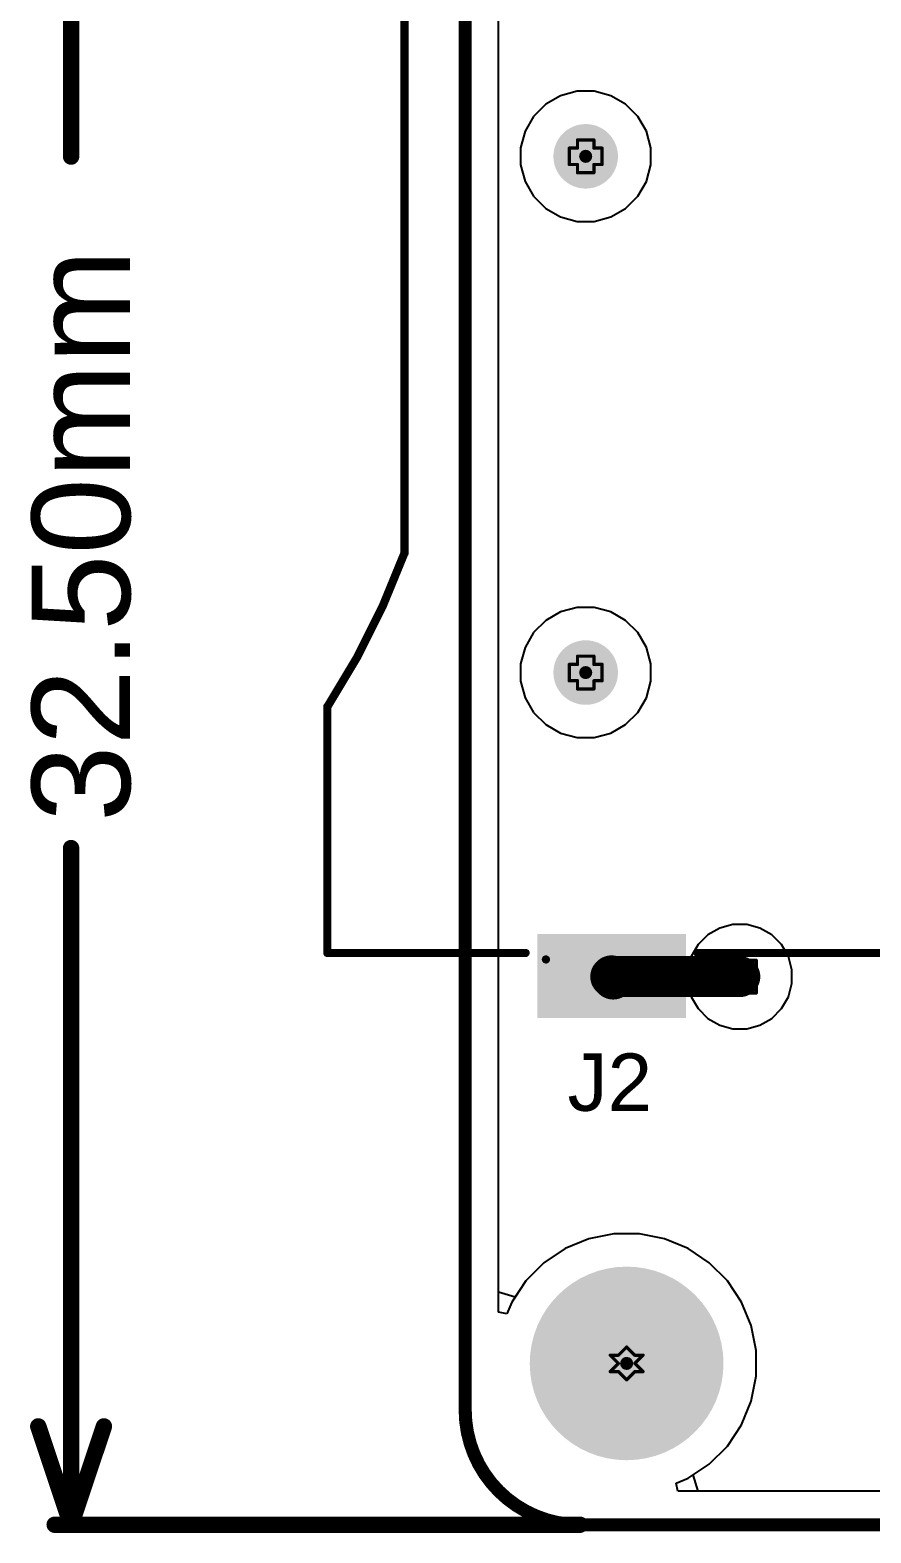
# Model space of a CAD drawing. Header units: inches. Extents: x -9 to 196, y -9 to 68.
# Drawn here: x -9.24 to 3.78, y -2.63 to 20.66 of the extents above; entities that cross this region are included whole.
import ezdxf

# ---------------------------------------------------------------- set-up
doc = ezdxf.new("R2010")
doc.units = ezdxf.units.IN
for name, color, linetype in [('Board Outline', 216, 'Continuous'), ('Bottom Layer', 5, 'Continuous'), ('Bottom Solder', 6, 'Continuous'), ('Dimension', 6, 'Continuous'), ('Drill Drawing', 1, 'Continuous'), ('Ground', 16, 'Continuous'), ('Pad Holes', 156, 'Continuous'), ('Power 3V3', 76, 'Continuous'), ('Top Layer', 1, 'Continuous'), ('Top Overlay', 2, 'Continuous'), ('Top Paste', 8, 'Continuous'), ('Top Solder', 216, 'Continuous'), ('Via Holes', 16, 'Continuous')]:
    doc.layers.add(name, color=color, linetype=linetype)
doc.styles.add('Arial', font='', dxfattribs={"height": 0.2})
doc.styles.get('Arial').set_extended_font_data('Arial')

# ---------------------------------------------------------------- blocks, each defined once
blk = doc.blocks.new('GT_TF003_H0185_01_28')
at = {"layer": 'Bottom Solder'}
h = blk.add_hatch(color=6, dxfattribs=at)
edge = h.paths.add_edge_path()
edge.add_arc((-4.9499647, -5.5000271), 0.1016, 0, 360)
h = blk.add_hatch(color=6, dxfattribs=at)
edge = h.paths.add_edge_path()
edge.add_arc((3.0500193, -5.5000271), 0.1016, 0, 360)
at = {"layer": 'Pad Holes'}
h = blk.add_hatch(color=7, dxfattribs=at)
edge = h.paths.add_edge_path()
edge.add_arc((-4.9499647, -5.5000271), 0.499999, 0, 360)
h = blk.add_hatch(color=7, dxfattribs=at)
edge = h.paths.add_edge_path()
edge.add_arc((3.0500193, -5.5000271), 0.499999, 0, 360)
at = {"layer": 'Top Layer'}
for points in [[(-6.899986199999999, 6.300025499999999), (-6.1999876, 6.300025499999999), (-6.1999876, 4.7000287), (-6.899986199999999, 4.7000287)], [(-5.799988399999999, 6.300025499999999), (-5.099989799999999, 6.300025499999999), (-5.099989799999999, 4.7000287), (-5.799988399999999, 4.7000287)], [(-4.6999906, 6.300025499999999), (-3.999992, 6.300025499999999), (-3.999992, 4.7000287), (-4.6999906, 4.7000287)], [(-3.5999928, 6.300025499999999), (-2.8999942, 6.300025499999999), (-2.8999942, 4.7000287), (-3.5999928, 4.7000287)], [(-2.499995, 6.300025499999999), (-1.7999964, 6.300025499999999), (-1.7999964, 4.7000287), (-2.499995, 4.7000287)], [(-1.3999972, 6.300025499999999), (-0.6999985999999999, 6.300025499999999), (-0.6999985999999999, 4.7000287), (-1.3999972, 4.7000287)], [(-0.2999994, 6.300025499999999), (0.3999992, 6.300025499999999), (0.3999992, 4.7000287), (-0.2999994, 4.7000287)], [(0.7999984, 6.300025499999999), (1.499997, 6.300025499999999), (1.499997, 4.7000287), (0.7999984, 4.7000287)], [(1.8999962, 6.300025499999999), (2.5999948, 6.300025499999999), (2.5999948, 4.7000287), (1.8999962, 4.7000287)], [(-8.3499833, 3.7499798), (-8.3499833, 5.2499768), (-7.1499857, 5.2499768), (-7.1499857, 3.7499798)], [(6.0499879, 3.7499798), (6.0499879, 5.2499768), (7.6499847, 5.2499768), (7.6499847, 3.7499798)], [(-8.3499833, -6.20002824), (-8.3499833, -4.00003264), (-7.1499857, -4.00003264), (-7.1499857, -6.20002824)], [(7.1499857, -6.199898699999999), (7.1499857, -3.9999031), (8.3499833, -3.9999031), (8.3499833, -6.199898699999999)]]:
    blk.add_hatch(color=1, dxfattribs=at).paths.add_polyline_path(points)
at = {"layer": 'Top Paste'}
for points in [[(-6.899986199999999, 6.300025499999999), (-6.1999876, 6.300025499999999), (-6.1999876, 4.7000287), (-6.899986199999999, 4.7000287)], [(-5.799988399999999, 6.300025499999999), (-5.099989799999999, 6.300025499999999), (-5.099989799999999, 4.7000287), (-5.799988399999999, 4.7000287)], [(-4.6999906, 6.300025499999999), (-3.999992, 6.300025499999999), (-3.999992, 4.7000287), (-4.6999906, 4.7000287)], [(-3.5999928, 6.300025499999999), (-2.8999942, 6.300025499999999), (-2.8999942, 4.7000287), (-3.5999928, 4.7000287)], [(-2.499995, 6.300025499999999), (-1.7999964, 6.300025499999999), (-1.7999964, 4.7000287), (-2.499995, 4.7000287)], [(-1.3999972, 6.300025499999999), (-0.6999985999999999, 6.300025499999999), (-0.6999985999999999, 4.7000287), (-1.3999972, 4.7000287)], [(-0.2999994, 6.300025499999999), (0.3999992, 6.300025499999999), (0.3999992, 4.7000287), (-0.2999994, 4.7000287)], [(0.7999984, 6.300025499999999), (1.499997, 6.300025499999999), (1.499997, 4.7000287), (0.7999984, 4.7000287)], [(1.8999962, 6.300025499999999), (2.5999948, 6.300025499999999), (2.5999948, 4.7000287), (1.8999962, 4.7000287)], [(-8.3499833, 3.7499798), (-8.3499833, 5.2499768), (-7.1499857, 5.2499768), (-7.1499857, 3.7499798)], [(6.0499879, 3.7499798), (6.0499879, 5.2499768), (7.6499847, 5.2499768), (7.6499847, 3.7499798)], [(-8.3499833, -6.20002824), (-8.3499833, -4.00003264), (-7.1499857, -4.00003264), (-7.1499857, -6.20002824)], [(7.1499857, -6.199898699999999), (7.1499857, -3.9999031), (8.3499833, -3.9999031), (8.3499833, -6.199898699999999)]]:
    blk.add_hatch(color=8, dxfattribs=at).paths.add_polyline_path(points)
at = {"layer": 'Top Solder'}
for points in [[(-6.950786199999999, 6.350825499999999), (-6.149187599999999, 6.350825499999999), (-6.149187599999999, 4.649228699999999), (-6.950786199999999, 4.649228699999999)], [(-5.8507884, 6.350825499999999), (-5.0491898, 6.350825499999999), (-5.0491898, 4.649228699999999), (-5.8507884, 4.649228699999999)], [(-4.7507906, 6.350825499999999), (-3.949192, 6.350825499999999), (-3.949192, 4.649228699999999), (-4.7507906, 4.649228699999999)], [(-3.6507928, 6.350825499999999), (-2.8491942, 6.350825499999999), (-2.8491942, 4.649228699999999), (-3.6507928, 4.649228699999999)], [(-2.550795, 6.350825499999999), (-1.7491964, 6.350825499999999), (-1.7491964, 4.649228699999999), (-2.550795, 4.649228699999999)], [(-1.4507972, 6.350825499999999), (-0.6491986, 6.350825499999999), (-0.6491986, 4.649228699999999), (-1.4507972, 4.649228699999999)], [(-0.3507994, 6.350825499999999), (0.4507992, 6.350825499999999), (0.4507992, 4.649228699999999), (-0.3507994, 4.649228699999999)], [(0.7491984, 6.350825499999999), (1.550797, 6.350825499999999), (1.550797, 4.649228699999999), (0.7491984, 4.649228699999999)], [(1.8491962, 6.350825499999999), (2.6507948, 6.350825499999999), (2.6507948, 4.649228699999999), (1.8491962, 4.649228699999999)], [(-8.4007833, 3.6991798), (-8.4007833, 5.3007768), (-7.0991857, 5.3007768), (-7.0991857, 3.6991798)], [(5.9991879, 3.6991798), (5.9991879, 5.3007768), (7.7007847, 5.3007768), (7.7007847, 3.6991798)], [(-8.4007833, -6.25082824), (-8.4007833, -3.94923264), (-7.0991857, -3.94923264), (-7.0991857, -6.25082824)], [(7.0991857, -6.250698699999999), (7.0991857, -3.949103099999999), (8.4007833, -3.949103099999999), (8.4007833, -6.250698699999999)]]:
    blk.add_hatch(color=216, dxfattribs=at).paths.add_polyline_path(points)
h = blk.add_hatch(color=216, dxfattribs=at)
edge = h.paths.add_edge_path()
edge.add_arc((-4.9499647, -5.5000271), 0.1016, 0, 360)
h = blk.add_hatch(color=216, dxfattribs=at)
edge = h.paths.add_edge_path()
edge.add_arc((3.0500193, -5.5000271), 0.1016, 0, 360)
at = {"layer": 'Top Overlay'}
for points in [[(2.8311475, 5.5000271, 0.254, 0.254, 0), (2.9835475, 5.6524271, 0.254, 0.254, 0)], [(2.9835475, 5.3476271, 0.254, 0.254, 0), (2.8311475, 5.5000271, 0.254, 0.254, 0)], [(2.9835475, 5.3476271, 0.254, 0.254, 0), (2.9835475, 5.6524271, 0.254, 0.254, 0)], [(5.8189749, 5.0000027, 0.127, 0.127, 0), (2.8311475, 5.0000027, 0.127, 0.127, 0)], [(-7.3949941, -3.7688901, 0.127, 0.127, 0), (-7.3949941, 3.5188525, 0.127, 0.127, 0)], [(7.394968700000001, -3.7687885, 0.127, 0.127, 0), (7.394968700000001, 3.5189033, 0.127, 0.127, 0)], [(-7.3949941, -8.3049237, 0.127, 0.127, 0), (-7.3949941, -6.4311657, 0.127, 0.127, 0)], [(7.394968700000001, -9.500958899999999, 0.127, 0.127, 0), (7.394968700000001, -6.4310641, 0.127, 0.127, 0)], [(1.2030329, -8.3049237, 0.127, 0.127, 0), (-7.359967499999999, -8.3049237, 0.127, 0.127, 0)], [(1.2030329, -8.308319679999999, 0.127, 0.127, -0.05686728801565593), (3.57772462, -9.498154739999999, 0.127, 0.127, 0)], [(7.394968700000001, -9.500958899999999, 0.127, 0.127, 0), (3.57772462, -9.500958899999999, 0.127, 0.127, 0)]]:
    blk.add_lwpolyline(points, format="xyseb", dxfattribs=at)
for points in [[(2.7676475, 5.5000271, 0.127, 0.127, 1), (2.8946475, 5.5000271, 0.127, 0.127, 1)], [(2.7676475, 5.5000271, 0.127, 0.127, 1), (2.8946475, 5.5000271, 0.127, 0.127, 1)], [(2.9200475, 5.6524271, 0.127, 0.127, 1), (3.0470475, 5.6524271, 0.127, 0.127, 1)], [(2.9200475, 5.6524271, 0.127, 0.127, 1), (3.0470475, 5.6524271, 0.127, 0.127, 1)], [(2.9200475, 5.3476271, 0.127, 0.127, 1), (3.0470475, 5.3476271, 0.127, 0.127, 1)], [(2.9200475, 5.3476271, 0.127, 0.127, 1), (3.0470475, 5.3476271, 0.127, 0.127, 1)], [(2.7993975, 5.0000027, 0.0635, 0.0635, 1), (2.8628975, 5.0000027, 0.0635, 0.0635, 1)], [(5.7872249, 5.0000027, 0.0635, 0.0635, 1), (5.850724899999999, 5.0000027, 0.0635, 0.0635, 1)], [(-7.426744100000001, 3.5188525, 0.0635, 0.0635, 1), (-7.3632441, 3.5188525, 0.0635, 0.0635, 1)], [(7.363218699999999, 3.5189033, 0.0635, 0.0635, 1), (7.426718699999999, 3.5189033, 0.0635, 0.0635, 1)], [(-7.426744100000001, -3.7688901, 0.0635, 0.0635, 1), (-7.3632441, -3.7688901, 0.0635, 0.0635, 1)], [(7.363218699999999, -3.7687885, 0.0635, 0.0635, 1), (7.426718699999999, -3.7687885, 0.0635, 0.0635, 1)], [(-7.426744100000001, -6.4311657, 0.0635, 0.0635, 1), (-7.3632441, -6.4311657, 0.0635, 0.0635, 1)], [(7.363218699999999, -6.4310641, 0.0635, 0.0635, 1), (7.426718699999999, -6.4310641, 0.0635, 0.0635, 1)], [(-7.426744100000001, -8.3049237, 0.0635, 0.0635, 1), (-7.3632441, -8.3049237, 0.0635, 0.0635, 1)], [(-7.391717499999999, -8.3049237, 0.0635, 0.0635, 1), (-7.3282175, -8.3049237, 0.0635, 0.0635, 1)], [(1.1712829, -8.3049237, 0.0635, 0.0635, 1), (1.2347829, -8.3049237, 0.0635, 0.0635, 1)], [(1.1712829, -8.308319679999999, 0.0635, 0.0635, 1), (1.2347829, -8.308319679999999, 0.0635, 0.0635, 1)], [(3.54597462, -9.498154739999999, 0.0635, 0.0635, 1), (3.609474619999999, -9.498154739999999, 0.0635, 0.0635, 1)], [(3.54597462, -9.500958899999999, 0.0635, 0.0635, 1), (3.609474619999999, -9.500958899999999, 0.0635, 0.0635, 1)], [(7.363218699999999, -9.500958899999999, 0.0635, 0.0635, 1), (7.426718699999999, -9.500958899999999, 0.0635, 0.0635, 1)], [(7.363218699999999, -9.500958899999999, 0.0635, 0.0635, 1), (7.426718699999999, -9.500958899999999, 0.0635, 0.0635, 1)]]:
    blk.add_lwpolyline(points, format="xyseb", close=True, dxfattribs=at)

msp = doc.modelspace()

# ---------------------------------------------------------------- hatches: boundary and pattern name
at = {"layer": 'Bottom Layer'}
h = msp.add_hatch(color=5, dxfattribs=at)
edge = h.paths.add_edge_path()
edge.add_arc((1.7526, 5.9939047), 0.2999994, 0, 360)
at = {"layer": 'Bottom Solder'}
h = msp.add_hatch(color=6, dxfattribs=at)
edge = h.paths.add_edge_path()
edge.add_arc((0, 0), 0.1016, 0, 360)
at = {"layer": 'Ground'}
h = msp.add_hatch(color=16, dxfattribs=at)
edge = h.paths.add_edge_path()
edge.add_arc((1.7526, 5.9939047), 0.2999994, 0, 360)
at = {"layer": 'Pad Holes'}
h = msp.add_hatch(color=7, dxfattribs=at)
edge = h.paths.add_edge_path()
edge.add_arc((0, 0), 1.49999954, 0, 360)
at = {"layer": 'Power 3V3'}
h = msp.add_hatch(color=76, dxfattribs=at)
edge = h.paths.add_edge_path()
edge.add_arc((1.7526, 5.9939047), 0.2999994, 0, 360)
at = {"layer": 'Top Layer'}
h = msp.add_hatch(color=1, dxfattribs=at)
edge = h.paths.add_edge_path()
edge.add_arc((1.7526, 5.9939047), 0.2999994, 0, 360)
at = {"layer": 'Top Solder'}
h = msp.add_hatch(color=216, dxfattribs=at)
edge = h.paths.add_edge_path()
edge.add_arc((0, 0), 0.1016, 0, 360)
at = {"layer": 'Via Holes'}
h = msp.add_hatch(color=7, dxfattribs=at)
edge = h.paths.add_edge_path()
edge.add_arc((1.7526, 5.9939047), 0.1499997, 0, 360)

# ---------------------------------------------------------------- linework, layer by layer
at = {"layer": 'Board Outline'}
for points in [[(-2.49997214, -0.72200008, 0.2032, 0.2032, 0), (-2.49997214, 28.22200096, 0.2032, 0.2032, 0)], [(-0.72197214, -2.50000008, 0.2032, 0.2032, -0.4142135623730951), (-2.49997214, -0.72200008, 0.2032, 0.2032, 0)], [(-0.72197214, -2.50000008, 0.2032, 0.2032, 0), (52.72202815999999, -2.50000008, 0.2032, 0.2032, 0)]]:
    msp.add_lwpolyline(points, format="xyseb", dxfattribs=at)
for points in [[(-2.55077214, -0.72200008, 0.1016, 0.1016, 1), (-2.44917214, -0.72200008, 0.1016, 0.1016, 1)], [(-2.55077214, -0.72200008, 0.1016, 0.1016, 1), (-2.44917214, -0.72200008, 0.1016, 0.1016, 1)], [(-0.7727721399999999, -2.50000008, 0.1016, 0.1016, 1), (-0.6711721399999999, -2.50000008, 0.1016, 0.1016, 1)], [(-0.7727721399999999, -2.50000008, 0.1016, 0.1016, 1), (-0.6711721399999999, -2.50000008, 0.1016, 0.1016, 1)]]:
    msp.add_lwpolyline(points, format="xyseb", close=True, dxfattribs=at)
at = {"layer": 'Bottom Layer'}
for p, q in [((-1.98203312, 0.79397098), (-1.98203312, 26.7060299)), ((-1.02308406, 19.64525662), (-1.25293628, 19.51255178)), ((-0.76671678, 19.71395092), (-1.02308406, 19.64525662)), ((-0.5013071, 19.71395092), (-0.76671678, 19.71395092)), ((-0.24493982, 19.64525662), (-0.5013071, 19.71395092)), ((-0.0150876, 19.51255178), (-0.24493982, 19.64525662)), ((-1.25293628, 19.51255178), (-1.4406118, 19.32487626)), ((0.17258792, 19.32487626), (-0.0150876, 19.51255178)), ((-1.4406118, 19.32487626), (-1.57331664, 19.09502404)), ((0.30529276, 19.09502404), (0.17258792, 19.32487626)), ((-1.57331664, 19.09502404), (-1.64201094, 18.83865676)), ((0.37398706, 18.83865676), (0.30529276, 19.09502404)), ((-1.64201094, 18.83865676), (-1.64201094, 18.57324708)), ((0.37398706, 18.57324708), (0.37398706, 18.83865676)), ((-1.64201094, 18.57324708), (-1.57331664, 18.3168798)), ((0.30529276, 18.3168798), (0.37398706, 18.57324708)), ((-1.57331664, 18.3168798), (-1.4406118, 18.08702758)), ((0.17258792, 18.08702758), (0.30529276, 18.3168798)), ((-1.4406118, 18.08702758), (-1.25293628, 17.89935206)), ((-0.0150876, 17.89935206), (0.17258792, 18.08702758)), ((-1.25293628, 17.89935206), (-1.02308406, 17.76664722)), ((-1.02308406, 17.76664722), (-0.76671678, 17.69795292)), ((-0.5013071, 17.69795292), (-0.24493982, 17.76664722)), ((-0.24493982, 17.76664722), (-0.0150876, 17.89935206)), ((-0.76671678, 17.69795292), (-0.5013071, 17.69795292)), ((-1.02308406, 11.64527262), (-1.25293628, 11.51256778)), ((-0.76671678, 11.71396692), (-1.02308406, 11.64527262)), ((-0.5013071, 11.71396692), (-0.76671678, 11.71396692)), ((-0.24493982, 11.64527262), (-0.5013071, 11.71396692)), ((-0.0150876, 11.51256778), (-0.24493982, 11.64527262)), ((-1.25293628, 11.51256778), (-1.4406118, 11.32489226)), ((0.17258792, 11.32489226), (-0.0150876, 11.51256778)), ((-1.4406118, 11.32489226), (-1.57331664, 11.09504004)), ((0.30529276, 11.09504004), (0.17258792, 11.32489226)), ((-1.57331664, 11.09504004), (-1.64201094, 10.83867276)), ((0.37398706, 10.83867276), (0.30529276, 11.09504004)), ((-1.64201094, 10.83867276), (-1.64201094, 10.57326308)), ((0.37398706, 10.57326308), (0.37398706, 10.83867276)), ((-1.64201094, 10.57326308), (-1.57331664, 10.3168958)), ((0.30529276, 10.3168958), (0.37398706, 10.57326308)), ((-1.57331664, 10.3168958), (-1.4406118, 10.08704358)), ((0.17258792, 10.08704358), (0.30529276, 10.3168958)), ((-1.4406118, 10.08704358), (-1.25293628, 9.899368059999999)), ((-0.0150876, 9.899368059999999), (0.17258792, 10.08704358)), ((-1.25293628, 9.899368059999999), (-1.02308406, 9.766663219999998)), ((-0.24493982, 9.766663219999998), (-0.0150876, 9.899368059999999)), ((-1.02308406, 9.766663219999998), (-0.76671678, 9.69796892)), ((-0.76671678, 9.69796892), (-0.5013071, 9.69796892)), ((-0.5013071, 9.69796892), (-0.24493982, 9.766663219999998)), ((-0.5857112999999999, 1.9308318), (-0.9511436399999998, 1.77946558)), ((-0.19776948, 2.00799954), (-0.5857112999999999, 1.9308318)), ((0.19776948, 2.00799954), (-0.19776948, 2.00799954)), ((0.5857112999999999, 1.9308318), (0.19776948, 2.00799954)), ((0.9511436399999998, 1.77946558), (0.5857112999999999, 1.9308318)), ((-0.9511436399999998, 1.77946558), (-1.28002538, 1.55971494)), ((1.28002538, 1.55971494), (0.9511436399999998, 1.77946558)), ((-1.28002538, 1.55971494), (-1.55971494, 1.28002538)), ((1.55971494, 1.28002538), (1.28002538, 1.55971494)), ((-1.55971494, 1.28002538), (-1.77946558, 0.9511436399999998)), ((1.77946558, 0.9511436399999998), (1.55971494, 1.28002538)), ((-1.77946558, 0.9511436399999998), (-1.85503312, 0.7687081399999999)), ((1.9308318, 0.5857112999999999), (1.77946558, 0.9511436399999998)), ((-1.85503312, 0.7687081399999999), (-1.98203312, 0.79397098)), ((2.00799954, 0.19776948), (1.9308318, 0.5857112999999999)), ((2.00799954, -0.19776948), (2.00799954, 0.19776948)), ((1.9308318, -0.5857112999999999), (2.00799954, -0.19776948)), ((1.77946558, -0.9511436399999998), (1.9308318, -0.5857112999999999)), ((1.55971494, -1.28002538), (1.77946558, -0.9511436399999998)), ((1.28002538, -1.55971494), (1.55971494, -1.28002538)), ((0.9511436399999998, -1.77946558), (1.28002538, -1.55971494)), ((0.76863956, -1.85506106), (0.9511436399999998, -1.77946558)), ((0.7939023999999999, -1.98206106), (0.76863956, -1.85506106)), ((15.51794204, -1.98206106), (0.7939023999999999, -1.98206106))]:
    msp.add_line(p, q, dxfattribs=at)
at = {"layer": 'Dimension'}
for points in [[(-8.60258376, 18.7013977, 0.254, 0.254, 0), (-8.60258376, 30.00000096, 0.254, 0.254, 0)], [(-8.60258376, -2.50000008, 0.254, 0.254, 0), (-8.60258376, 7.98580064, 0.254, 0.254, 0)], [(-1.25001528, 6.26000272, 0.127, 0.127, 0), (-1.24988574, 6.26000272, 0.127, 0.127, 0)], [(-9.110583759999999, -0.9760000799999999, 0.254, 0.254, 0), (-8.60258376, -2.50000008, 0.254, 0.254, 0)], [(-8.60258376, -2.50000008, 0.254, 0.254, 0), (-8.094583759999999, -0.9760000799999999, 0.254, 0.254, 0)], [(-8.85658376, -2.50000008, 0.254, 0.254, 0), (-0.72197214, -2.50000008, 0.254, 0.254, 0)]]:
    msp.add_lwpolyline(points, format="xyseb", dxfattribs=at)
for points in [[(-8.66608376, 18.7013977, 0.127, 0.127, 1), (-8.539083759999999, 18.7013977, 0.127, 0.127, 1)], [(-8.66608376, 7.98580064, 0.127, 0.127, 1), (-8.539083759999999, 7.98580064, 0.127, 0.127, 1)], [(-1.28176528, 6.26000272, 0.0635, 0.0635, 1), (-1.21826528, 6.26000272, 0.0635, 0.0635, 1)], [(-1.28163574, 6.26000272, 0.0635, 0.0635, 1), (-1.21813574, 6.26000272, 0.0635, 0.0635, 1)], [(-9.17408376, -0.9760000799999999, 0.127, 0.127, 1), (-9.04708376, -0.9760000799999999, 0.127, 0.127, 1)], [(-8.158083759999998, -0.9760000799999999, 0.127, 0.127, 1), (-8.03108376, -0.9760000799999999, 0.127, 0.127, 1)], [(-8.920083759999999, -2.50000008, 0.127, 0.127, 1), (-8.79308376, -2.50000008, 0.127, 0.127, 1)], [(-8.66608376, -2.50000008, 0.127, 0.127, 1), (-8.539083759999999, -2.50000008, 0.127, 0.127, 1)], [(-8.66608376, -2.50000008, 0.127, 0.127, 1), (-8.539083759999999, -2.50000008, 0.127, 0.127, 1)], [(-8.66608376, -2.50000008, 0.127, 0.127, 1), (-8.539083759999999, -2.50000008, 0.127, 0.127, 1)], [(-0.78547214, -2.50000008, 0.127, 0.127, 1), (-0.6584721399999999, -2.50000008, 0.127, 0.127, 1)]]:
    msp.add_lwpolyline(points, format="xyseb", close=True, dxfattribs=at)
at = {"layer": 'Drill Drawing'}
for points in [[(-0.7610119399999999, 18.83295192, 0.0508, 0.0508, 0), (-0.7610119399999999, 18.95995192, 0.0508, 0.0508, 0)], [(-0.7610119399999999, 18.95995192, 0.0508, 0.0508, 0), (-0.5070119399999999, 18.95995192, 0.0508, 0.0508, 0)], [(-0.5070119399999999, 18.83295192, 0.0508, 0.0508, 0), (-0.5070119399999999, 18.95995192, 0.0508, 0.0508, 0)], [(-0.8880119399999999, 18.57895192, 0.0508, 0.0508, 0), (-0.8880119399999999, 18.83295192, 0.0508, 0.0508, 0)], [(-0.8880119399999999, 18.83295192, 0.0508, 0.0508, 0), (-0.7610119399999999, 18.83295192, 0.0508, 0.0508, 0)], [(-0.5070119399999999, 18.83295192, 0.0508, 0.0508, 0), (-0.38001194, 18.83295192, 0.0508, 0.0508, 0)], [(-0.38001194, 18.57895192, 0.0508, 0.0508, 0), (-0.38001194, 18.83295192, 0.0508, 0.0508, 0)], [(-0.8880119399999999, 18.57895192, 0.0508, 0.0508, 0), (-0.7610119399999999, 18.57895192, 0.0508, 0.0508, 0)], [(-0.7610119399999999, 18.45195192, 0.0508, 0.0508, 0), (-0.7610119399999999, 18.57895192, 0.0508, 0.0508, 0)], [(-0.7610119399999999, 18.45195192, 0.0508, 0.0508, 0), (-0.5070119399999999, 18.45195192, 0.0508, 0.0508, 0)], [(-0.5070119399999999, 18.57895192, 0.0508, 0.0508, 0), (-0.38001194, 18.57895192, 0.0508, 0.0508, 0)], [(-0.5070119399999999, 18.45195192, 0.0508, 0.0508, 0), (-0.5070119399999999, 18.57895192, 0.0508, 0.0508, 0)], [(-0.7610119399999999, 10.83296792, 0.0508, 0.0508, 0), (-0.7610119399999999, 10.95996792, 0.0508, 0.0508, 0)], [(-0.7610119399999999, 10.95996792, 0.0508, 0.0508, 0), (-0.5070119399999999, 10.95996792, 0.0508, 0.0508, 0)], [(-0.5070119399999999, 10.83296792, 0.0508, 0.0508, 0), (-0.5070119399999999, 10.95996792, 0.0508, 0.0508, 0)], [(-0.8880119399999999, 10.57896792, 0.0508, 0.0508, 0), (-0.8880119399999999, 10.83296792, 0.0508, 0.0508, 0)], [(-0.8880119399999999, 10.83296792, 0.0508, 0.0508, 0), (-0.7610119399999999, 10.83296792, 0.0508, 0.0508, 0)], [(-0.5070119399999999, 10.83296792, 0.0508, 0.0508, 0), (-0.38001194, 10.83296792, 0.0508, 0.0508, 0)], [(-0.38001194, 10.57896792, 0.0508, 0.0508, 0), (-0.38001194, 10.83296792, 0.0508, 0.0508, 0)], [(-0.8880119399999999, 10.57896792, 0.0508, 0.0508, 0), (-0.7610119399999999, 10.57896792, 0.0508, 0.0508, 0)], [(-0.7610119399999999, 10.45196792, 0.0508, 0.0508, 0), (-0.7610119399999999, 10.57896792, 0.0508, 0.0508, 0)], [(-0.5070119399999999, 10.57896792, 0.0508, 0.0508, 0), (-0.38001194, 10.57896792, 0.0508, 0.0508, 0)], [(-0.5070119399999999, 10.45196792, 0.0508, 0.0508, 0), (-0.5070119399999999, 10.57896792, 0.0508, 0.0508, 0)], [(-0.7610119399999999, 10.45196792, 0.0508, 0.0508, 0), (-0.5070119399999999, 10.45196792, 0.0508, 0.0508, 0)], [(1.4986, 6.247904699999999, 0.0508, 0.0508, 0), (2.0066, 6.247904699999999, 0.0508, 0.0508, 0)], [(1.4986, 5.739904699999999, 0.0508, 0.0508, 0), (1.4986, 6.247904699999999, 0.0508, 0.0508, 0)], [(2.0066, 5.739904699999999, 0.0508, 0.0508, 0), (2.0066, 6.247904699999999, 0.0508, 0.0508, 0)], [(1.4986, 5.739904699999999, 0.0508, 0.0508, 0), (2.0066, 5.739904699999999, 0.0508, 0.0508, 0)], [(-0.127, 0.127, 0.0508, 0.0508, 0), (0, 0.254, 0.0508, 0.0508, 0)], [(0, 0.254, 0.0508, 0.0508, 0), (0.127, 0.127, 0.0508, 0.0508, 0)], [(-0.254, 0.127, 0.0508, 0.0508, 0), (-0.127, 0, 0.0508, 0.0508, 0)], [(-0.254, 0.127, 0.0508, 0.0508, 0), (-0.127, 0.127, 0.0508, 0.0508, 0)], [(-0.254, -0.127, 0.0508, 0.0508, 0), (-0.127, 0, 0.0508, 0.0508, 0)], [(0.127, 0.127, 0.0508, 0.0508, 0), (0.254, 0.127, 0.0508, 0.0508, 0)], [(0.127, 0, 0.0508, 0.0508, 0), (0.254, 0.127, 0.0508, 0.0508, 0)], [(0.127, 0, 0.0508, 0.0508, 0), (0.254, -0.127, 0.0508, 0.0508, 0)], [(-0.254, -0.127, 0.0508, 0.0508, 0), (-0.127, -0.127, 0.0508, 0.0508, 0)], [(-0.127, -0.127, 0.0508, 0.0508, 0), (0, -0.254, 0.0508, 0.0508, 0)], [(0, -0.254, 0.0508, 0.0508, 0), (0.127, -0.127, 0.0508, 0.0508, 0)], [(0.127, -0.127, 0.0508, 0.0508, 0), (0.254, -0.127, 0.0508, 0.0508, 0)]]:
    msp.add_lwpolyline(points, format="xyseb", dxfattribs=at)
for points in [[(-0.77371194, 18.95995192, 0.0254, 0.0254, 1), (-0.74831194, 18.95995192, 0.0254, 0.0254, 1)], [(-0.77371194, 18.95995192, 0.0254, 0.0254, 1), (-0.74831194, 18.95995192, 0.0254, 0.0254, 1)], [(-0.51971194, 18.95995192, 0.0254, 0.0254, 1), (-0.4943119399999999, 18.95995192, 0.0254, 0.0254, 1)], [(-0.51971194, 18.95995192, 0.0254, 0.0254, 1), (-0.4943119399999999, 18.95995192, 0.0254, 0.0254, 1)], [(-0.90071194, 18.83295192, 0.0254, 0.0254, 1), (-0.87531194, 18.83295192, 0.0254, 0.0254, 1)], [(-0.90071194, 18.83295192, 0.0254, 0.0254, 1), (-0.87531194, 18.83295192, 0.0254, 0.0254, 1)], [(-0.77371194, 18.83295192, 0.0254, 0.0254, 1), (-0.74831194, 18.83295192, 0.0254, 0.0254, 1)], [(-0.77371194, 18.83295192, 0.0254, 0.0254, 1), (-0.74831194, 18.83295192, 0.0254, 0.0254, 1)], [(-0.51971194, 18.83295192, 0.0254, 0.0254, 1), (-0.4943119399999999, 18.83295192, 0.0254, 0.0254, 1)], [(-0.51971194, 18.83295192, 0.0254, 0.0254, 1), (-0.4943119399999999, 18.83295192, 0.0254, 0.0254, 1)], [(-0.39271194, 18.83295192, 0.0254, 0.0254, 1), (-0.3673119399999999, 18.83295192, 0.0254, 0.0254, 1)], [(-0.39271194, 18.83295192, 0.0254, 0.0254, 1), (-0.3673119399999999, 18.83295192, 0.0254, 0.0254, 1)], [(-0.90071194, 18.57895192, 0.0254, 0.0254, 1), (-0.87531194, 18.57895192, 0.0254, 0.0254, 1)], [(-0.90071194, 18.57895192, 0.0254, 0.0254, 1), (-0.87531194, 18.57895192, 0.0254, 0.0254, 1)], [(-0.77371194, 18.57895192, 0.0254, 0.0254, 1), (-0.74831194, 18.57895192, 0.0254, 0.0254, 1)], [(-0.77371194, 18.57895192, 0.0254, 0.0254, 1), (-0.74831194, 18.57895192, 0.0254, 0.0254, 1)], [(-0.77371194, 18.45195192, 0.0254, 0.0254, 1), (-0.74831194, 18.45195192, 0.0254, 0.0254, 1)], [(-0.77371194, 18.45195192, 0.0254, 0.0254, 1), (-0.74831194, 18.45195192, 0.0254, 0.0254, 1)], [(-0.51971194, 18.57895192, 0.0254, 0.0254, 1), (-0.4943119399999999, 18.57895192, 0.0254, 0.0254, 1)], [(-0.51971194, 18.57895192, 0.0254, 0.0254, 1), (-0.4943119399999999, 18.57895192, 0.0254, 0.0254, 1)], [(-0.51971194, 18.45195192, 0.0254, 0.0254, 1), (-0.4943119399999999, 18.45195192, 0.0254, 0.0254, 1)], [(-0.51971194, 18.45195192, 0.0254, 0.0254, 1), (-0.4943119399999999, 18.45195192, 0.0254, 0.0254, 1)], [(-0.39271194, 18.57895192, 0.0254, 0.0254, 1), (-0.3673119399999999, 18.57895192, 0.0254, 0.0254, 1)], [(-0.39271194, 18.57895192, 0.0254, 0.0254, 1), (-0.3673119399999999, 18.57895192, 0.0254, 0.0254, 1)], [(-0.77371194, 10.95996792, 0.0254, 0.0254, 1), (-0.74831194, 10.95996792, 0.0254, 0.0254, 1)], [(-0.77371194, 10.95996792, 0.0254, 0.0254, 1), (-0.74831194, 10.95996792, 0.0254, 0.0254, 1)], [(-0.51971194, 10.95996792, 0.0254, 0.0254, 1), (-0.4943119399999999, 10.95996792, 0.0254, 0.0254, 1)], [(-0.51971194, 10.95996792, 0.0254, 0.0254, 1), (-0.4943119399999999, 10.95996792, 0.0254, 0.0254, 1)], [(-0.90071194, 10.83296792, 0.0254, 0.0254, 1), (-0.87531194, 10.83296792, 0.0254, 0.0254, 1)], [(-0.90071194, 10.83296792, 0.0254, 0.0254, 1), (-0.87531194, 10.83296792, 0.0254, 0.0254, 1)], [(-0.77371194, 10.83296792, 0.0254, 0.0254, 1), (-0.74831194, 10.83296792, 0.0254, 0.0254, 1)], [(-0.77371194, 10.83296792, 0.0254, 0.0254, 1), (-0.74831194, 10.83296792, 0.0254, 0.0254, 1)], [(-0.51971194, 10.83296792, 0.0254, 0.0254, 1), (-0.4943119399999999, 10.83296792, 0.0254, 0.0254, 1)], [(-0.51971194, 10.83296792, 0.0254, 0.0254, 1), (-0.4943119399999999, 10.83296792, 0.0254, 0.0254, 1)], [(-0.39271194, 10.83296792, 0.0254, 0.0254, 1), (-0.3673119399999999, 10.83296792, 0.0254, 0.0254, 1)], [(-0.39271194, 10.83296792, 0.0254, 0.0254, 1), (-0.3673119399999999, 10.83296792, 0.0254, 0.0254, 1)], [(-0.90071194, 10.57896792, 0.0254, 0.0254, 1), (-0.87531194, 10.57896792, 0.0254, 0.0254, 1)], [(-0.90071194, 10.57896792, 0.0254, 0.0254, 1), (-0.87531194, 10.57896792, 0.0254, 0.0254, 1)], [(-0.77371194, 10.57896792, 0.0254, 0.0254, 1), (-0.74831194, 10.57896792, 0.0254, 0.0254, 1)], [(-0.77371194, 10.57896792, 0.0254, 0.0254, 1), (-0.74831194, 10.57896792, 0.0254, 0.0254, 1)], [(-0.51971194, 10.57896792, 0.0254, 0.0254, 1), (-0.4943119399999999, 10.57896792, 0.0254, 0.0254, 1)], [(-0.51971194, 10.57896792, 0.0254, 0.0254, 1), (-0.4943119399999999, 10.57896792, 0.0254, 0.0254, 1)], [(-0.39271194, 10.57896792, 0.0254, 0.0254, 1), (-0.3673119399999999, 10.57896792, 0.0254, 0.0254, 1)], [(-0.39271194, 10.57896792, 0.0254, 0.0254, 1), (-0.3673119399999999, 10.57896792, 0.0254, 0.0254, 1)], [(-0.77371194, 10.45196792, 0.0254, 0.0254, 1), (-0.74831194, 10.45196792, 0.0254, 0.0254, 1)], [(-0.77371194, 10.45196792, 0.0254, 0.0254, 1), (-0.74831194, 10.45196792, 0.0254, 0.0254, 1)], [(-0.51971194, 10.45196792, 0.0254, 0.0254, 1), (-0.4943119399999999, 10.45196792, 0.0254, 0.0254, 1)], [(-0.51971194, 10.45196792, 0.0254, 0.0254, 1), (-0.4943119399999999, 10.45196792, 0.0254, 0.0254, 1)], [(1.4859, 6.247904699999999, 0.0254, 0.0254, 1), (1.5113, 6.247904699999999, 0.0254, 0.0254, 1)], [(1.4859, 6.247904699999999, 0.0254, 0.0254, 1), (1.5113, 6.247904699999999, 0.0254, 0.0254, 1)], [(1.9939, 6.247904699999999, 0.0254, 0.0254, 1), (2.0193, 6.247904699999999, 0.0254, 0.0254, 1)], [(1.9939, 6.247904699999999, 0.0254, 0.0254, 1), (2.0193, 6.247904699999999, 0.0254, 0.0254, 1)], [(1.4859, 5.739904699999999, 0.0254, 0.0254, 1), (1.5113, 5.739904699999999, 0.0254, 0.0254, 1)], [(1.4859, 5.739904699999999, 0.0254, 0.0254, 1), (1.5113, 5.739904699999999, 0.0254, 0.0254, 1)], [(1.9939, 5.739904699999999, 0.0254, 0.0254, 1), (2.0193, 5.739904699999999, 0.0254, 0.0254, 1)], [(1.9939, 5.739904699999999, 0.0254, 0.0254, 1), (2.0193, 5.739904699999999, 0.0254, 0.0254, 1)], [(-0.0127, 0.254, 0.0254, 0.0254, 1), (0.0127, 0.254, 0.0254, 0.0254, 1)], [(-0.0127, 0.254, 0.0254, 0.0254, 1), (0.0127, 0.254, 0.0254, 0.0254, 1)], [(-0.2667, 0.127, 0.0254, 0.0254, 1), (-0.2413, 0.127, 0.0254, 0.0254, 1)], [(-0.2667, 0.127, 0.0254, 0.0254, 1), (-0.2413, 0.127, 0.0254, 0.0254, 1)], [(-0.1397, 0.127, 0.0254, 0.0254, 1), (-0.1143, 0.127, 0.0254, 0.0254, 1)], [(-0.1397, 0.127, 0.0254, 0.0254, 1), (-0.1143, 0.127, 0.0254, 0.0254, 1)], [(-0.1397, 0, 0.0254, 0.0254, 1), (-0.1143, 0, 0.0254, 0.0254, 1)], [(-0.1397, 0, 0.0254, 0.0254, 1), (-0.1143, 0, 0.0254, 0.0254, 1)], [(0.1143, 0.127, 0.0254, 0.0254, 1), (0.1397, 0.127, 0.0254, 0.0254, 1)], [(0.1143, 0.127, 0.0254, 0.0254, 1), (0.1397, 0.127, 0.0254, 0.0254, 1)], [(0.1143, 0, 0.0254, 0.0254, 1), (0.1397, 0, 0.0254, 0.0254, 1)], [(0.1143, 0, 0.0254, 0.0254, 1), (0.1397, 0, 0.0254, 0.0254, 1)], [(0.2413, 0.127, 0.0254, 0.0254, 1), (0.2667, 0.127, 0.0254, 0.0254, 1)], [(0.2413, 0.127, 0.0254, 0.0254, 1), (0.2667, 0.127, 0.0254, 0.0254, 1)], [(-0.2667, -0.127, 0.0254, 0.0254, 1), (-0.2413, -0.127, 0.0254, 0.0254, 1)], [(-0.2667, -0.127, 0.0254, 0.0254, 1), (-0.2413, -0.127, 0.0254, 0.0254, 1)], [(-0.1397, -0.127, 0.0254, 0.0254, 1), (-0.1143, -0.127, 0.0254, 0.0254, 1)], [(-0.1397, -0.127, 0.0254, 0.0254, 1), (-0.1143, -0.127, 0.0254, 0.0254, 1)], [(-0.0127, -0.254, 0.0254, 0.0254, 1), (0.0127, -0.254, 0.0254, 0.0254, 1)], [(-0.0127, -0.254, 0.0254, 0.0254, 1), (0.0127, -0.254, 0.0254, 0.0254, 1)], [(0.1143, -0.127, 0.0254, 0.0254, 1), (0.1397, -0.127, 0.0254, 0.0254, 1)], [(0.1143, -0.127, 0.0254, 0.0254, 1), (0.1397, -0.127, 0.0254, 0.0254, 1)], [(0.2413, -0.127, 0.0254, 0.0254, 1), (0.2667, -0.127, 0.0254, 0.0254, 1)], [(0.2413, -0.127, 0.0254, 0.0254, 1), (0.2667, -0.127, 0.0254, 0.0254, 1)]]:
    msp.add_lwpolyline(points, format="xyseb", close=True, dxfattribs=at)
at = {"layer": 'Ground'}
for p, q in [((-1.98203312, 0.79397098), (-1.98203312, 26.7060299)), ((-1.02308406, 19.64525662), (-1.25293628, 19.51255178)), ((-0.76671678, 19.71395092), (-1.02308406, 19.64525662)), ((-0.5013071, 19.71395092), (-0.76671678, 19.71395092)), ((-0.24493982, 19.64525662), (-0.5013071, 19.71395092)), ((-0.0150876, 19.51255178), (-0.24493982, 19.64525662)), ((-1.25293628, 19.51255178), (-1.4406118, 19.32487626)), ((0.17258792, 19.32487626), (-0.0150876, 19.51255178)), ((-1.4406118, 19.32487626), (-1.57331664, 19.09502404)), ((0.30529276, 19.09502404), (0.17258792, 19.32487626)), ((-1.57331664, 19.09502404), (-1.64201094, 18.83865676)), ((0.37398706, 18.83865676), (0.30529276, 19.09502404)), ((-1.64201094, 18.83865676), (-1.64201094, 18.57324708)), ((0.37398706, 18.57324708), (0.37398706, 18.83865676)), ((-1.64201094, 18.57324708), (-1.57331664, 18.3168798)), ((0.30529276, 18.3168798), (0.37398706, 18.57324708)), ((-1.57331664, 18.3168798), (-1.4406118, 18.08702758)), ((0.17258792, 18.08702758), (0.30529276, 18.3168798)), ((-1.4406118, 18.08702758), (-1.25293628, 17.89935206)), ((-0.0150876, 17.89935206), (0.17258792, 18.08702758)), ((-1.25293628, 17.89935206), (-1.02308406, 17.76664722)), ((-1.02308406, 17.76664722), (-0.76671678, 17.69795292)), ((-0.5013071, 17.69795292), (-0.24493982, 17.76664722)), ((-0.24493982, 17.76664722), (-0.0150876, 17.89935206)), ((-0.76671678, 17.69795292), (-0.5013071, 17.69795292)), ((-1.02308406, 11.64527262), (-1.25293628, 11.51256778)), ((-0.76671678, 11.71396692), (-1.02308406, 11.64527262)), ((-0.5013071, 11.71396692), (-0.76671678, 11.71396692)), ((-0.24493982, 11.64527262), (-0.5013071, 11.71396692)), ((-0.0150876, 11.51256778), (-0.24493982, 11.64527262)), ((-1.25293628, 11.51256778), (-1.4406118, 11.32489226)), ((0.17258792, 11.32489226), (-0.0150876, 11.51256778)), ((-1.4406118, 11.32489226), (-1.57331664, 11.09504004)), ((0.30529276, 11.09504004), (0.17258792, 11.32489226)), ((-1.57331664, 11.09504004), (-1.64201094, 10.83867276)), ((0.37398706, 10.83867276), (0.30529276, 11.09504004)), ((-1.64201094, 10.83867276), (-1.64201094, 10.57326308)), ((0.37398706, 10.57326308), (0.37398706, 10.83867276)), ((-1.64201094, 10.57326308), (-1.57331664, 10.3168958)), ((0.30529276, 10.3168958), (0.37398706, 10.57326308)), ((-1.57331664, 10.3168958), (-1.4406118, 10.08704358)), ((0.17258792, 10.08704358), (0.30529276, 10.3168958)), ((-1.4406118, 10.08704358), (-1.25293628, 9.899368059999999)), ((-0.0150876, 9.899368059999999), (0.17258792, 10.08704358)), ((-1.25293628, 9.899368059999999), (-1.02308406, 9.766663219999998)), ((-0.24493982, 9.766663219999998), (-0.0150876, 9.899368059999999)), ((-1.02308406, 9.766663219999998), (-0.76671678, 9.69796892)), ((-0.76671678, 9.69796892), (-0.5013071, 9.69796892)), ((-0.5013071, 9.69796892), (-0.24493982, 9.766663219999998)), ((-0.5857112999999999, 1.9308318), (-0.9511436399999998, 1.77946558)), ((-0.19776948, 2.00799954), (-0.5857112999999999, 1.9308318)), ((0.19776948, 2.00799954), (-0.19776948, 2.00799954)), ((0.5857112999999999, 1.9308318), (0.19776948, 2.00799954)), ((0.9511436399999998, 1.77946558), (0.5857112999999999, 1.9308318)), ((-0.9511436399999998, 1.77946558), (-1.28002538, 1.55971494)), ((1.28002538, 1.55971494), (0.9511436399999998, 1.77946558)), ((-1.28002538, 1.55971494), (-1.55971494, 1.28002538)), ((1.55971494, 1.28002538), (1.28002538, 1.55971494)), ((-1.55971494, 1.28002538), (-1.77946558, 0.9511436399999998)), ((1.77946558, 0.9511436399999998), (1.55971494, 1.28002538)), ((-1.77946558, 0.9511436399999998), (-1.85503312, 0.7687081399999999)), ((1.9308318, 0.5857112999999999), (1.77946558, 0.9511436399999998)), ((-1.85503312, 0.7687081399999999), (-1.98203312, 0.79397098)), ((2.00799954, 0.19776948), (1.9308318, 0.5857112999999999)), ((2.00799954, -0.19776948), (2.00799954, 0.19776948)), ((1.9308318, -0.5857112999999999), (2.00799954, -0.19776948)), ((1.77946558, -0.9511436399999998), (1.9308318, -0.5857112999999999)), ((1.55971494, -1.28002538), (1.77946558, -0.9511436399999998)), ((1.28002538, -1.55971494), (1.55971494, -1.28002538)), ((0.9511436399999998, -1.77946558), (1.28002538, -1.55971494)), ((0.76863956, -1.85506106), (0.9511436399999998, -1.77946558)), ((0.7939023999999999, -1.98206106), (0.76863956, -1.85506106)), ((15.51794204, -1.98206106), (0.7939023999999999, -1.98206106))]:
    msp.add_line(p, q, dxfattribs=at)
at = {"layer": 'Power 3V3'}
for p, q in [((-1.98203312, 0.79397098), (-1.98203312, 26.7060299)), ((-1.02308406, 19.64525662), (-1.25293628, 19.51255178)), ((-0.76671678, 19.71395092), (-1.02308406, 19.64525662)), ((-0.5013071, 19.71395092), (-0.76671678, 19.71395092)), ((-0.24493982, 19.64525662), (-0.5013071, 19.71395092)), ((-0.0150876, 19.51255178), (-0.24493982, 19.64525662)), ((-1.25293628, 19.51255178), (-1.4406118, 19.32487626)), ((0.17258792, 19.32487626), (-0.0150876, 19.51255178)), ((-1.4406118, 19.32487626), (-1.57331664, 19.09502404)), ((0.30529276, 19.09502404), (0.17258792, 19.32487626)), ((-1.57331664, 19.09502404), (-1.64201094, 18.83865676)), ((0.37398706, 18.83865676), (0.30529276, 19.09502404)), ((-1.64201094, 18.83865676), (-1.64201094, 18.57324708)), ((0.37398706, 18.57324708), (0.37398706, 18.83865676)), ((-1.64201094, 18.57324708), (-1.57331664, 18.3168798)), ((0.30529276, 18.3168798), (0.37398706, 18.57324708)), ((-1.57331664, 18.3168798), (-1.4406118, 18.08702758)), ((0.17258792, 18.08702758), (0.30529276, 18.3168798)), ((-1.4406118, 18.08702758), (-1.25293628, 17.89935206)), ((-0.0150876, 17.89935206), (0.17258792, 18.08702758)), ((-1.25293628, 17.89935206), (-1.02308406, 17.76664722)), ((-1.02308406, 17.76664722), (-0.76671678, 17.69795292)), ((-0.5013071, 17.69795292), (-0.24493982, 17.76664722)), ((-0.24493982, 17.76664722), (-0.0150876, 17.89935206)), ((-0.76671678, 17.69795292), (-0.5013071, 17.69795292)), ((-1.02308406, 11.64527262), (-1.25293628, 11.51256778)), ((-0.76671678, 11.71396692), (-1.02308406, 11.64527262)), ((-0.5013071, 11.71396692), (-0.76671678, 11.71396692)), ((-0.24493982, 11.64527262), (-0.5013071, 11.71396692)), ((-0.0150876, 11.51256778), (-0.24493982, 11.64527262)), ((-1.25293628, 11.51256778), (-1.4406118, 11.32489226)), ((0.17258792, 11.32489226), (-0.0150876, 11.51256778)), ((-1.4406118, 11.32489226), (-1.57331664, 11.09504004)), ((0.30529276, 11.09504004), (0.17258792, 11.32489226)), ((-1.57331664, 11.09504004), (-1.64201094, 10.83867276)), ((0.37398706, 10.83867276), (0.30529276, 11.09504004)), ((-1.64201094, 10.83867276), (-1.64201094, 10.57326308)), ((0.37398706, 10.57326308), (0.37398706, 10.83867276)), ((-1.64201094, 10.57326308), (-1.57331664, 10.3168958)), ((0.30529276, 10.3168958), (0.37398706, 10.57326308)), ((-1.57331664, 10.3168958), (-1.4406118, 10.08704358)), ((0.17258792, 10.08704358), (0.30529276, 10.3168958)), ((-1.4406118, 10.08704358), (-1.25293628, 9.899368059999999)), ((-0.0150876, 9.899368059999999), (0.17258792, 10.08704358)), ((-1.25293628, 9.899368059999999), (-1.02308406, 9.766663219999998)), ((-0.24493982, 9.766663219999998), (-0.0150876, 9.899368059999999)), ((-1.02308406, 9.766663219999998), (-0.76671678, 9.69796892)), ((-0.76671678, 9.69796892), (-0.5013071, 9.69796892)), ((-0.5013071, 9.69796892), (-0.24493982, 9.766663219999998)), ((1.6462248, 6.8019041), (1.44072356, 6.74683944)), ((1.8589752, 6.8019041), (1.6462248, 6.8019041)), ((2.06447644, 6.74683944), (1.8589752, 6.8019041)), ((1.25647704, 6.640464239999999), (1.10604046, 6.490027659999999)), ((1.44072356, 6.74683944), (1.25647704, 6.640464239999999)), ((2.24872296, 6.640464239999999), (2.06447644, 6.74683944)), ((2.39915954, 6.490027659999999), (2.24872296, 6.640464239999999)), ((0.99966526, 6.30578114), (0.9446005999999999, 6.100279899999999)), ((1.10604046, 6.490027659999999), (0.99966526, 6.30578114)), ((2.50553474, 6.30578114), (2.39915954, 6.490027659999999)), ((2.5605994, 6.100279899999999), (2.50553474, 6.30578114)), ((0.9446005999999999, 6.100279899999999), (0.9446005999999999, 5.8875295)), ((2.5605994, 5.8875295), (2.5605994, 6.100279899999999)), ((0.9446005999999999, 5.8875295), (0.99966526, 5.68202826)), ((2.50553474, 5.68202826), (2.5605994, 5.8875295)), ((0.99966526, 5.68202826), (1.10604046, 5.49778174)), ((2.39915954, 5.49778174), (2.50553474, 5.68202826)), ((1.10604046, 5.49778174), (1.25647704, 5.34734516)), ((2.24872296, 5.34734516), (2.39915954, 5.49778174)), ((1.25647704, 5.34734516), (1.44072356, 5.24096996)), ((1.44072356, 5.24096996), (1.6462248, 5.1859053)), ((1.6462248, 5.1859053), (1.8589752, 5.1859053)), ((1.8589752, 5.1859053), (2.06447644, 5.24096996)), ((2.06447644, 5.24096996), (2.24872296, 5.34734516)), ((-0.5857112999999999, 1.9308318), (-0.9511436399999998, 1.77946558)), ((-0.19776948, 2.00799954), (-0.5857112999999999, 1.9308318)), ((0.19776948, 2.00799954), (-0.19776948, 2.00799954)), ((0.5857112999999999, 1.9308318), (0.19776948, 2.00799954)), ((0.9511436399999998, 1.77946558), (0.5857112999999999, 1.9308318)), ((-0.9511436399999998, 1.77946558), (-1.28002538, 1.55971494)), ((1.28002538, 1.55971494), (0.9511436399999998, 1.77946558)), ((-1.28002538, 1.55971494), (-1.55971494, 1.28002538)), ((1.55971494, 1.28002538), (1.28002538, 1.55971494)), ((-1.55971494, 1.28002538), (-1.77946558, 0.9511436399999998)), ((1.77946558, 0.9511436399999998), (1.55971494, 1.28002538)), ((-1.77946558, 0.9511436399999998), (-1.85503312, 0.7687081399999999)), ((1.9308318, 0.5857112999999999), (1.77946558, 0.9511436399999998)), ((-1.85503312, 0.7687081399999999), (-1.98203312, 0.79397098)), ((2.00799954, 0.19776948), (1.9308318, 0.5857112999999999)), ((2.00799954, -0.19776948), (2.00799954, 0.19776948)), ((1.9308318, -0.5857112999999999), (2.00799954, -0.19776948)), ((1.77946558, -0.9511436399999998), (1.9308318, -0.5857112999999999)), ((1.55971494, -1.28002538), (1.77946558, -0.9511436399999998)), ((1.28002538, -1.55971494), (1.55971494, -1.28002538)), ((0.9511436399999998, -1.77946558), (1.28002538, -1.55971494)), ((0.76863956, -1.85506106), (0.9511436399999998, -1.77946558)), ((0.7939023999999999, -1.98206106), (0.76863956, -1.85506106)), ((34.10744004, -1.98206106), (0.7939023999999999, -1.98206106))]:
    msp.add_line(p, q, dxfattribs=at)
at = {"layer": 'Top Layer'}
for p, q in [((-1.98203312, 1.10516924), (-1.98203312, 26.39483164)), ((-1.02308406, 19.64525662), (-1.25293628, 19.51255178)), ((-0.76671678, 19.71395092), (-1.02308406, 19.64525662)), ((-0.5013071, 19.71395092), (-0.76671678, 19.71395092)), ((-0.24493982, 19.64525662), (-0.5013071, 19.71395092)), ((-0.0150876, 19.51255178), (-0.24493982, 19.64525662)), ((-1.25293628, 19.51255178), (-1.4406118, 19.32487626)), ((0.17258792, 19.32487626), (-0.0150876, 19.51255178)), ((-1.4406118, 19.32487626), (-1.57331664, 19.09502404)), ((0.30529276, 19.09502404), (0.17258792, 19.32487626)), ((-1.57331664, 19.09502404), (-1.64201094, 18.83865676)), ((0.37398706, 18.83865676), (0.30529276, 19.09502404)), ((-1.64201094, 18.83865676), (-1.64201094, 18.57324708)), ((0.37398706, 18.57324708), (0.37398706, 18.83865676)), ((-1.64201094, 18.57324708), (-1.57331664, 18.3168798)), ((0.30529276, 18.3168798), (0.37398706, 18.57324708)), ((-1.57331664, 18.3168798), (-1.4406118, 18.08702758)), ((0.17258792, 18.08702758), (0.30529276, 18.3168798)), ((-1.4406118, 18.08702758), (-1.25293628, 17.89935206)), ((-0.0150876, 17.89935206), (0.17258792, 18.08702758)), ((-1.25293628, 17.89935206), (-1.02308406, 17.76664722)), ((-1.02308406, 17.76664722), (-0.76671678, 17.69795292)), ((-0.5013071, 17.69795292), (-0.24493982, 17.76664722)), ((-0.24493982, 17.76664722), (-0.0150876, 17.89935206)), ((-0.76671678, 17.69795292), (-0.5013071, 17.69795292)), ((-1.02308406, 11.64527262), (-1.25293628, 11.51256778)), ((-0.76671678, 11.71396692), (-1.02308406, 11.64527262)), ((-0.5013071, 11.71396692), (-0.76671678, 11.71396692)), ((-0.24493982, 11.64527262), (-0.5013071, 11.71396692)), ((-0.0150876, 11.51256778), (-0.24493982, 11.64527262)), ((-1.25293628, 11.51256778), (-1.4406118, 11.32489226)), ((0.17258792, 11.32489226), (-0.0150876, 11.51256778)), ((-1.4406118, 11.32489226), (-1.57331664, 11.09504004)), ((0.30529276, 11.09504004), (0.17258792, 11.32489226)), ((-1.57331664, 11.09504004), (-1.64201094, 10.83867276)), ((0.37398706, 10.83867276), (0.30529276, 11.09504004)), ((-1.64201094, 10.83867276), (-1.64201094, 10.57326308)), ((0.37398706, 10.57326308), (0.37398706, 10.83867276)), ((-1.64201094, 10.57326308), (-1.57331664, 10.3168958)), ((0.30529276, 10.3168958), (0.37398706, 10.57326308)), ((-1.57331664, 10.3168958), (-1.4406118, 10.08704358)), ((0.17258792, 10.08704358), (0.30529276, 10.3168958)), ((-1.4406118, 10.08704358), (-1.25293628, 9.899368059999999)), ((-0.0150876, 9.899368059999999), (0.17258792, 10.08704358)), ((-1.25293628, 9.899368059999999), (-1.02308406, 9.766663219999998)), ((-0.24493982, 9.766663219999998), (-0.0150876, 9.899368059999999)), ((-1.02308406, 9.766663219999998), (-0.76671678, 9.69796892)), ((-0.76671678, 9.69796892), (-0.5013071, 9.69796892)), ((-0.5013071, 9.69796892), (-0.24493982, 9.766663219999998)), ((-0.5857112999999999, 1.9308318), (-0.9511436399999998, 1.77946558)), ((-0.19776948, 2.00799954), (-0.5857112999999999, 1.9308318)), ((0.19776948, 2.00799954), (-0.19776948, 2.00799954)), ((0.5857112999999999, 1.9308318), (0.19776948, 2.00799954)), ((0.9511436399999998, 1.77946558), (0.5857112999999999, 1.9308318)), ((-0.9511436399999998, 1.77946558), (-1.28002538, 1.55971494)), ((1.28002538, 1.55971494), (0.9511436399999998, 1.77946558)), ((-1.28002538, 1.55971494), (-1.55971494, 1.28002538)), ((1.55971494, 1.28002538), (1.28002538, 1.55971494)), ((-1.55971494, 1.28002538), (-1.72803312, 1.02811834)), ((1.77946558, 0.9511436399999998), (1.55971494, 1.28002538)), ((-1.72803312, 1.02811834), (-1.98203312, 1.10516924)), ((1.9308318, 0.5857112999999999), (1.77946558, 0.9511436399999998)), ((2.00799954, 0.19776948), (1.9308318, 0.5857112999999999)), ((2.00799954, -0.19776948), (2.00799954, 0.19776948)), ((1.9308318, -0.5857112999999999), (2.00799954, -0.19776948)), ((1.77946558, -0.9511436399999998), (1.9308318, -0.5857112999999999)), ((1.55971494, -1.28002538), (1.77946558, -0.9511436399999998)), ((1.28002538, -1.55971494), (1.55971494, -1.28002538)), ((1.0280777, -1.72806106), (1.28002538, -1.55971494)), ((1.1051286, -1.98206106), (1.0280777, -1.72806106)), ((15.37129514, -1.98206106), (1.1051286, -1.98206106))]:
    msp.add_line(p, q, dxfattribs=at)
for points in [[(-0.24598376, 5.9939047, 0.635, 0.635, 0), (-0.23388574, 6.00600272, 0.635, 0.635, 0)], [(-0.24598376, 5.9939047, 0.635, 0.635, 0), (-0.20861528, 5.956536219999999, 0.635, 0.635, 0)], [(-0.24598376, 5.9939047, 0.635, 0.635, 0), (1.7526, 5.9939047, 0.635, 0.635, 0)]]:
    msp.add_lwpolyline(points, format="xyseb", dxfattribs=at)
for points in [[(-0.40473376, 5.9939047, 0.3175, 0.3175, 1), (-0.08723376000000001, 5.9939047, 0.3175, 0.3175, 1)], [(-0.40473376, 5.9939047, 0.3175, 0.3175, 1), (-0.08723376000000001, 5.9939047, 0.3175, 0.3175, 1)], [(-0.40473376, 5.9939047, 0.3175, 0.3175, 1), (-0.08723376000000001, 5.9939047, 0.3175, 0.3175, 1)], [(-0.39263574, 6.00600272, 0.3175, 0.3175, 1), (-0.07513573999999999, 6.00600272, 0.3175, 0.3175, 1)], [(1.59385, 5.9939047, 0.3175, 0.3175, 1), (1.91135, 5.9939047, 0.3175, 0.3175, 1)], [(-0.36736528, 5.956536219999999, 0.3175, 0.3175, 1), (-0.04986528, 5.956536219999999, 0.3175, 0.3175, 1)]]:
    msp.add_lwpolyline(points, format="xyseb", close=True, dxfattribs=at)

# ---------------------------------------------------------------- block references
at = {"rotation": 270}
msp.add_blockref('GT_TF003_H0185_01_28', (4.86601516, 13.75598722), dxfattribs=at)

# ---------------------------------------------------------------- texts
at = {"layer": 'Dimension', "style": 'Arial'}
msp.add_text('32.50mm', height=1.524, rotation=90, dxfattribs=at).set_placement((-7.68843014, 8.39220064))
at = {"layer": 'Top Overlay', "style": 'Arial'}
msp.add_text('J2', height=0.889, dxfattribs=at).set_placement((-0.9161195799999999, 3.9139495))

doc.saveas('drawing.dxf')
